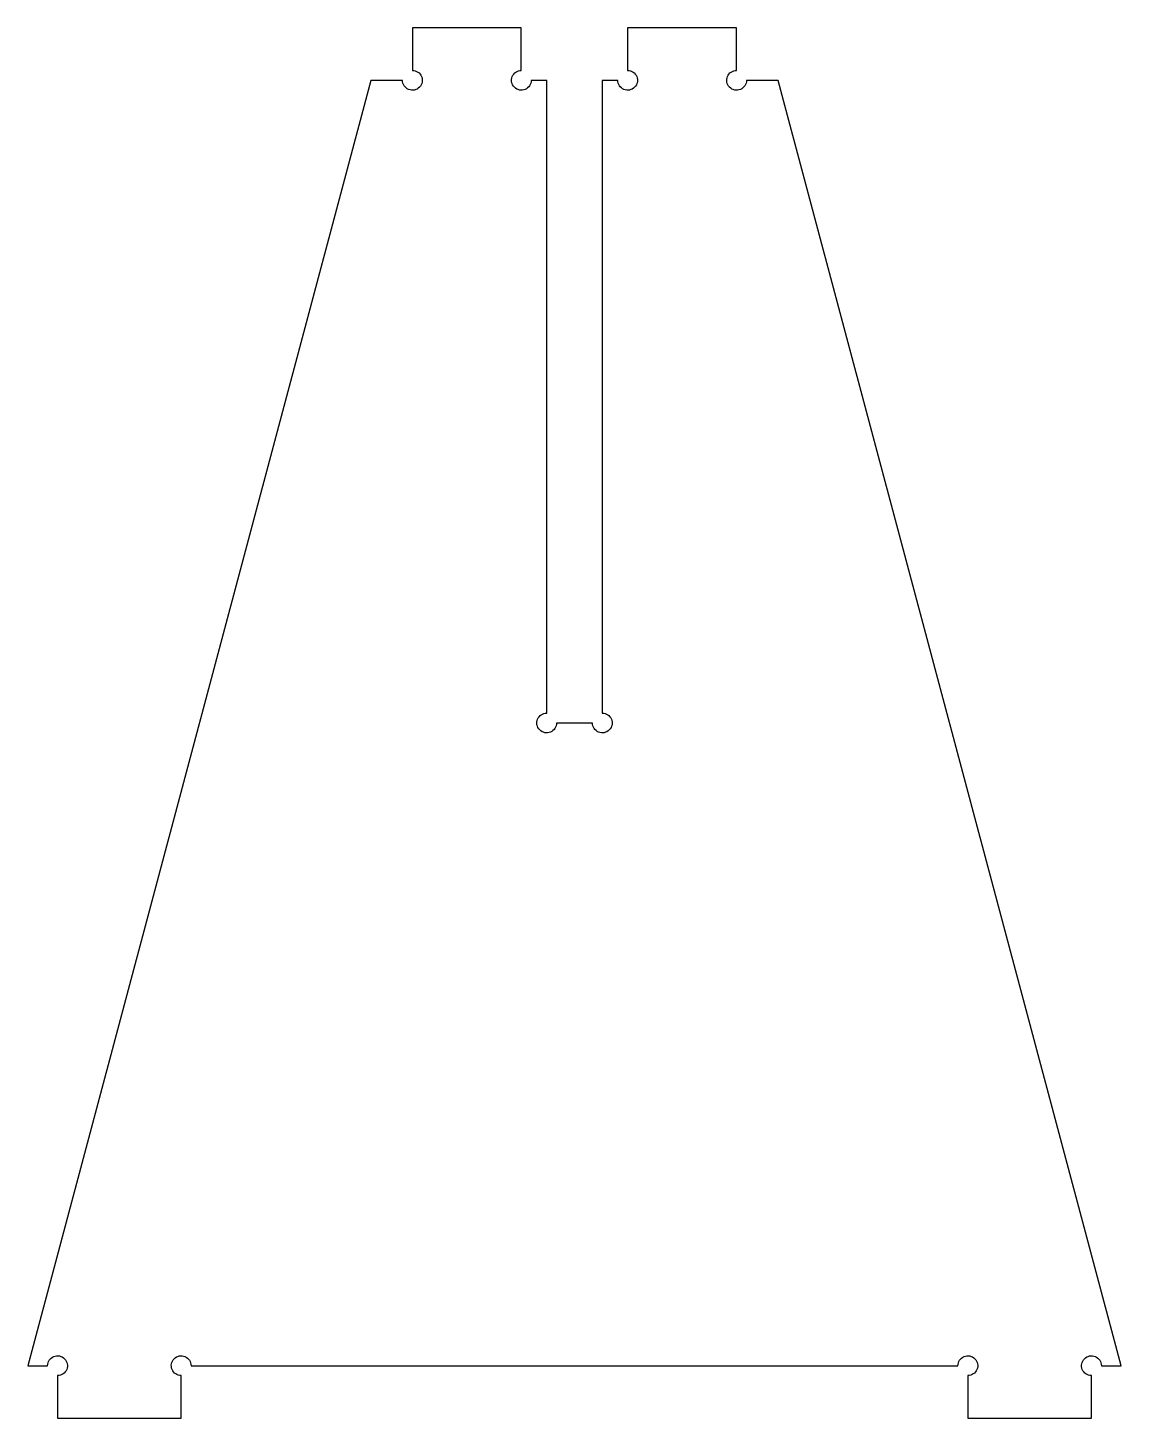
# Model space of a CAD drawing. Header units: millimetres. Extents: x 0 to 354, y 0 to 450.
import ezdxf

# ---------------------------------------------------------------- set-up
doc = ezdxf.new("R2010")
doc.units = ezdxf.units.MM
doc.layers.add('CUT', color=1, linetype='Continuous')

msp = doc.modelspace()

# ---------------------------------------------------------------- linework, layer by layer
at = {"layer": 'CUT'}
msp.add_lwpolyline([(0, 17), (6.42, 17, -2.414214), (9.62, 13.8), (9.62, 0), (49.62, 0), (49.62, 13.8, -2.414214), (52.82, 17), (300.93, 17, -2.414214), (304.13, 13.8), (304.13, 0), (344.13, 0), (344.13, 13.8, -2.414214), (347.33, 17), (353.75, 17), (242.81, 433), (232.52, 433, -2.414214), (229.32, 436.2), (229.32, 450), (194.07, 450), (194.07, 436.2, -2.414214), (190.87, 433), (185.87, 433), (185.87, 228.2, -2.414214), (182.67, 225), (171.07, 225, -2.414214), (167.87, 228.2), (167.87, 433), (162.87, 433, -2.414214), (159.67, 436.2), (159.67, 450), (124.43, 450), (124.43, 436.2, -2.414214), (121.23, 433), (110.93, 433)], format="xyb", close=True, dxfattribs=at)

doc.saveas('drawing.dxf')
